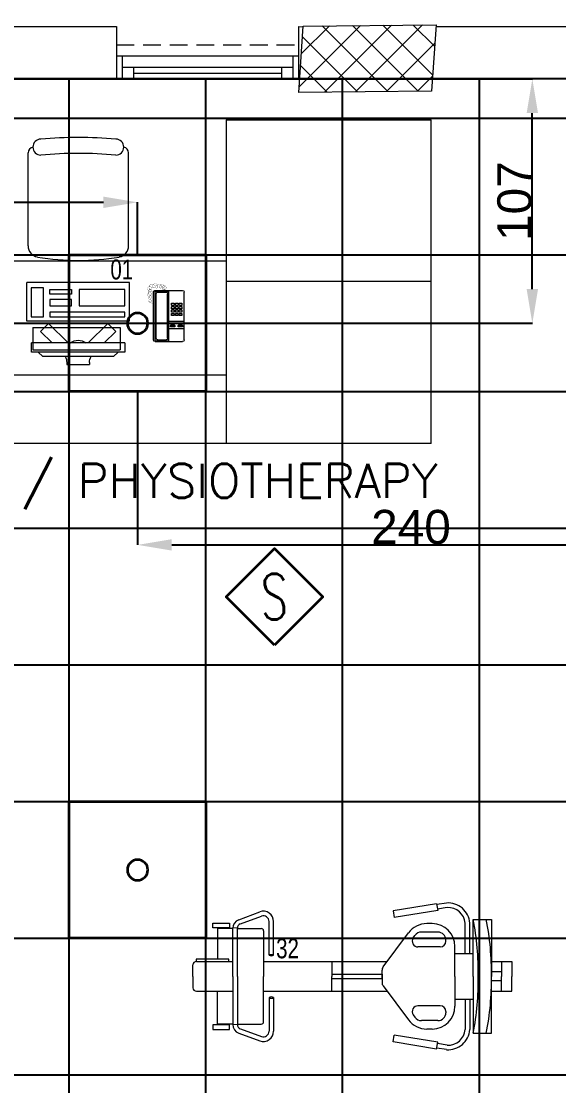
# Model space of a CAD drawing. Header units: inches. Extents: x -12418 to 57169, y -29325 to 19878.
# Drawn here: x 39990 to 42348, y 4153 to 8826 of the extents above; entities that cross this region are included whole.
import ezdxf
from ezdxf.enums import TextEntityAlignment as Align

# ---------------------------------------------------------------- set-up
doc = ezdxf.new("R2010")
doc.units = ezdxf.units.IN
doc.header["$LTSCALE"] = 25
doc.header["$MEASUREMENT"] = 0
doc.header["$PDMODE"] = 3
doc.linetypes.add('00-Ground Floor$0$HIDDEN2', pattern=[0.1875, 0.125, -0.0625])
doc.layers.get('0').update_dxf_attribs({"color": 8})
doc.layers.get('Defpoints').update_dxf_attribs({"color": 8})
for name, color, linetype, lineweight in [('00-Ground Floor$0$72_EGR_BASE_TEXT', 252, 'Continuous', 5), ('00-Ground Floor$0$72_EGR_EQP_TAG', 142, 'Continuous', 5), ('00-Ground Floor$0$Aluminum', 251, 'Continuous', 5), ('00-Ground Floor$0$C-HYDR-CTCH', 251, 'Continuous', 5), ('00-Ground Floor$0$Hatch', 254, 'Continuous', 5), ('00-Ground Floor$0$LOADING', 253, 'Continuous', 5), ('00-Ground Floor$0$Proj', 251, 'Continuous', 5), ('00-Ground Floor$0$Walls', 251, 'Continuous', 5), ('E-DIM', 6, 'Continuous', 18), ('E-LITE-CIRC-NUMB', 6, 'Continuous', 25), ('E-LITE-CLNG', 150, 'Continuous', 35), ('E-LITE-CTRL', 6, 'Continuous', 25), ('F-ALRM-CLNG @ 100', 33, 'Continuous', 35)]:
    doc.layers.add(name, color=color, linetype=linetype, lineweight=lineweight)
doc.layers.add('00-Ground Floor$0$False Ceiling', color=251, linetype='Continuous')
doc.styles.add('00-Ground Floor$0$SIMPLEX', font='SIMPLEX.shx', dxfattribs={"height": 150})
doc.styles.add('00-Ground Floor$0$X3G_ENTITY_257CFD', font='swisscl.ttf', dxfattribs={"height": 200})
doc.styles.add('DC_Simplex', font='SIMPLEX.shx', dxfattribs={"width": 0.7})
doc.styles.get("Standard").update_dxf_attribs({"font": 'arial.ttf'})
doc.dimstyles.get("Standard").update_dxf_attribs({"dimtxt": 150, "dimasz": 150, "dimexe": 0.18, "dimexo": 0.0625, "dimgap": 1, "dimtad": 1, "dimdec": 0, "dimlfac": 0.1, "dimzin": 0, "dimdsep": 46, "dimtxsty": 'Standard', "dimcen": 0.09, "dimclrd": 256, "dimclrt": 7, "dimadec": 0, "dimazin": 0, "dimtfac": 1, "dimtdec": 0, "dimtofl": 0, "dimtmove": 0, "dimatfit": 3, "dimfxl": 1, "dimtolj": 1, "dimtzin": 0, "dimarcsym": 0})

# ---------------------------------------------------------------- blocks, each defined once
blk = doc.blocks.new('00-Ground Floor$0$exercicebike')
at = {"linetype": 'Continuous', "lineweight": 5}
for p, q in [((-13.7, 1399.9), (51.3, 1399.9)), ((-13.7, 1309.2), (-13.7, 1399.9)), ((116.3, 1399.9), (51.3, 1399.9)), ((116.3, 1309.2), (116.3, 1399.9)), ((-198.7, 1229.9), (-198.7, 1309.9)), ((-198.7, 1309.9), (51.3, 1309.9)), ((-13.7, 1354.9), (51.3, 1354.9)), ((31, 1354.9), (31, 1309.9)), ((116.3, 1354.9), (51.3, 1354.9)), ((301.3, 1309.9), (51.3, 1309.9)), ((71.7, 1354.9), (71.7, 1309.9)), ((301.3, 1229.9), (301.3, 1309.9)), ((51.3, 1229.9), (-198.7, 1229.9)), ((-48.7, 1149.9), (-48.7, 1229.9)), ((51.3, 1229.9), (301.3, 1229.9)), ((151.3, 1149.9), (151.3, 1229.9)), ((-48.7, 1214.9), (-182.3, 1214.9)), ((-48.7, 1194.9), (-181.6, 1194.9)), ((151.3, 1214.9), (285, 1214.9)), ((151.3, 1194.9), (284.3, 1194.9)), ((-48.7, 1149.9), (-80, 1149.9)), ((51.3, 1149.9), (-48.7, 1149.9)), ((51.3, 1149.9), (151.3, 1149.9)), ((151.3, 1149.9), (182.6, 1149.9)), ((-270.5, 1113), (-263.4, 1070.3)), ((-250.6, 1115.3), (-243.7, 1073.6)), ((-143.1, 1075), (-143.1, 1003.3)), ((-103, 1110), (-108.1, 1110)), ((-78, 1085), (-78, 987.7)), ((180.7, 1085), (180.7, 987.7)), ((205.7, 1110), (210.8, 1110)), ((245.8, 1075), (245.8, 1003.3)), ((353.3, 1115.3), (346.3, 1073.6)), ((373.2, 1113), (366.1, 1070.3)), ((-267.7, 1069.6), (-238.1, 1074.5)), ((-267.7, 1069.6), (-236.1, 878.7)), ((-238.1, 1074.5), (-206.5, 883.6)), ((-180, 1049.9), (-180, 1026.2)), ((282.6, 1049.9), (282.6, 1026.2)), ((340.8, 1074.5), (309.2, 883.6)), ((370.4, 1069.6), (338.8, 878.7)), ((370.4, 1069.6), (340.8, 1074.5)), ((9.1, 834.9), (-139.8, 946)), ((-117.2, 967.1), (-127.9, 974.4)), ((93.6, 834.9), (242.5, 946)), ((219.8, 967.1), (230.5, 974.4)), ((-236.1, 878.7), (-206.5, 883.6)), ((-13.7, 309.9), (-13.7, 851.9)), ((116.3, 309.9), (116.3, 851.9)), ((338.8, 878.7), (309.2, 883.6)), ((51.3, 829.9), (24.1, 829.9)), ((41.6, 829.9), (51.3, 829.9)), ((41.6, 609.9), (41.6, 829.9)), ((51.3, 829.9), (78.6, 829.9)), ((61, 829.9), (51.3, 829.9)), ((61, 609.9), (61, 829.9)), ((-13.7, 609.9), (51.3, 609.9)), ((116.3, 609.9), (51.3, 609.9)), ((-42.1, 354), (-189.6, 354)), ((-42.1, 334), (-189.6, 334)), ((-45.1, 334), (-45.1, 354)), ((144.8, 354), (292.2, 354)), ((144.8, 334), (292.2, 334)), ((147.8, 334), (147.8, 354)), ((-197.5, 201), (-231.8, 293.4)), ((-178.7, 208), (-213, 300.3)), ((-158.7, 194.9), (-158.7, 299.9)), ((-148.7, 309.9), (51.3, 309.9)), ((251.3, 309.9), (51.3, 309.9)), ((261.3, 194.9), (261.3, 299.9)), ((281.4, 208), (315.7, 300.3)), ((300.2, 201), (334.4, 293.4)), ((-159.6, 194.9), (-162.3, 175)), ((51.3, 194.9), (-160, 194.9)), ((51.3, 194.9), (262.7, 194.9)), ((262.3, 194.9), (264.9, 175)), ((-182, 86.8), (-182, 160.9)), ((-182, 160.9), (-161.7, 160.9)), ((-161.7, 160.9), (-161.7, 86.8)), ((51.3, 174.9), (-160, 174.9)), ((-158.1, 174.9), (-158.1, 108.3)), ((-13.7, 157.1), (-23.4, 157.1)), ((-23.4, 157.1), (-23.4, 13.5)), ((-13.7, 14.9), (-13.7, 174.9)), ((51.3, 174.9), (262.7, 174.9)), ((116.3, 14.9), (116.3, 174.9)), ((260.8, 174.9), (260.8, 108.3)), ((264.3, 160.9), (264.3, 86.8)), ((284.7, 160.9), (264.3, 160.9)), ((284.7, 86.8), (284.7, 160.9)), ((-158.1, 108.3), (-23, 108.3)), ((260.8, 108.3), (116.3, 108.3)), ((-161.7, 86.8), (-182, 86.8)), ((264.3, 86.8), (284.7, 86.8)), ((-23.4, 13.5), (-13.6, 13.5)), ((51.3, -0.1), (1.3, -0.1)), ((51.3, -0.1), (101.3, -0.1))]:
    blk.add_line(p, q, dxfattribs=at)
for centre, radius, start, end in [((31.9, 120), 1190.1, 89.0629, 101.1691), ((70.8, 120), 1190.1, 78.8309, 90.9371), ((31.9, 62.3), 1190.1, 89.0629, 101.1691), ((70.8, 62.3), 1190.1, 78.8309, 90.9371), ((-175.8, 1120.2), 95, 93.959, 184.3363), ((-175.8, 1120.2), 75, 94.456, 183.6917), ((278.5, 1120.2), 75, 356.3083, 85.544), ((278.5, 1120.2), 95, 355.6637, 86.041), ((-80, 1049.9), 100, 90, 180), ((182.6, 1049.9), 100, 0, 90), ((-108.1, 1075), 35, 90, 180), ((-103, 1085), 25, 0, 90), ((205.7, 1085), 25, 90, 180), ((210.8, 1075), 35, 0, 90), ((-80, 1026.2), 100, 180, 233.2655), ((-108.1, 1003.3), 35, 180, 235.6012), ((-103, 987.7), 25, 235.6005, 0), ((205.7, 987.7), 25, 180, 304.3995), ((210.8, 1003.3), 35, 304.4002, 0), ((182.6, 1026.2), 100, 306.7345, 0), ((24.1, 854.9), 25, 233.2644, 270), ((78.6, 854.9), 25, 270, 306.7356), ((-189.6, 309), 45, 90, 200.3571), ((-189.6, 309), 25, 90, 200.3581), ((-56.2, 344), 17.3, 324.6031, 35.3969), ((158.9, 344), 17.3, 144.6031, 215.3969), ((292.2, 309), 45, 339.6417, 90), ((292.2, 309), 25, 339.6419, 90), ((-148.7, 299.9), 10, 90, 180), ((251.3, 299.9), 10, 0, 90), ((-160, 214.9), 40, 200.3572, 270), ((-160, 214.9), 20, 200.3559, 270), ((262.7, 214.9), 20, 270, 339.6441), ((262.7, 214.9), 40, 270, 339.6428), ((1.3, 14.9), 15, 180, 270), ((101.3, 14.9), 15, 270, 0)]:
    blk.add_arc(centre, radius, start, end, dxfattribs=at)
blk = doc.blocks.new('00-Ground Floor$0$DM20079-P')
at = {"color": 0}
for p, q in [((-0.0686, 0.217), (-0.0686, 0.008)), ((-0.0616, 0.225), (0.0594, 0.225)), ((-0.0616, 0.225), (-0.0616, 0)), ((-0.0616, 0.222), (-0.0016, 0.222)), ((-0.0616, 0.212), (-0.0565, 0.212)), ((-0.0566, 0.2105), (-0.0566, 0.0145)), ((-0.0496, 0.2175), (-0.0136, 0.2175)), ((-0.0068, 0.212), (-0.0016, 0.212)), ((-0.0066, 0.2105), (-0.0066, 0.0145)), ((-0.0016, 0.225), (-0.0016, 0)), ((0.0664, 0.217), (0.0664, 0.008)), ((-0.0016, 0.1675), (0.0664, 0.1675)), ((-0.0016, 0.135), (0.0664, 0.135)), ((-0.0616, 0.013), (-0.0565, 0.013)), ((-0.0616, 0.003), (-0.0016, 0.003)), ((-0.0594, 0), (0.0594, 0)), ((-0.0496, 0.0075), (-0.0136, 0.0075)), ((-0.0068, 0.013), (-0.0016, 0.013))]:
    blk.add_line(p, q, dxfattribs=at)
for points in [[(0.0074, 0.1605, 0.414214), (0.0054, 0.1585), (0.0054, 0.1555, 0.414214), (0.0074, 0.1535), (0.0234, 0.1535, 0.414214), (0.0254, 0.1555), (0.0254, 0.1585, 0.414214), (0.0234, 0.1605)], [(0.0234, 0.142, 0.414214), (0.0254, 0.144), (0.0254, 0.147, 0.414214), (0.0234, 0.149), (0.0074, 0.149, 0.414214), (0.0054, 0.147), (0.0054, 0.144, 0.414214), (0.0074, 0.142)], [(0.0574, 0.1535, 0.414214), (0.0594, 0.1555), (0.0594, 0.1585, 0.414214), (0.0574, 0.1605), (0.0414, 0.1605, 0.414214), (0.0394, 0.1585), (0.0394, 0.1555, 0.414214), (0.0414, 0.1535)], [(0.0574, 0.142, 0.414214), (0.0594, 0.144), (0.0594, 0.147, 0.414214), (0.0574, 0.149), (0.0414, 0.149, 0.414214), (0.0394, 0.147), (0.0394, 0.144, 0.414214), (0.0414, 0.142)], [(0.0104, 0.103, 0.414214), (0.0124, 0.101), (0.0204, 0.101, 0.414214), (0.0224, 0.103), (0.0224, 0.109, 0.414214), (0.0204, 0.111), (0.0124, 0.111, 0.414214), (0.0104, 0.109)], [(0.0104, 0.088, 0.414214), (0.0124, 0.086), (0.0204, 0.086, 0.414214), (0.0224, 0.088), (0.0224, 0.094, 0.414214), (0.0204, 0.096), (0.0124, 0.096, 0.414214), (0.0104, 0.094)], [(0.0274, 0.103, 0.414214), (0.0294, 0.101), (0.0374, 0.101, 0.414214), (0.0394, 0.103), (0.0394, 0.109, 0.414214), (0.0374, 0.111), (0.0294, 0.111, 0.414214), (0.0274, 0.109)], [(0.0274, 0.088, 0.414214), (0.0294, 0.086), (0.0374, 0.086, 0.414214), (0.0394, 0.088), (0.0394, 0.094, 0.414214), (0.0374, 0.096), (0.0294, 0.096, 0.414214), (0.0274, 0.094)], [(0.0444, 0.103, 0.414214), (0.0464, 0.101), (0.0544, 0.101, 0.414214), (0.0564, 0.103), (0.0564, 0.109, 0.414214), (0.0544, 0.111), (0.0464, 0.111, 0.414214), (0.0444, 0.109)], [(0.0444, 0.088, 0.414214), (0.0464, 0.086), (0.0544, 0.086, 0.414214), (0.0564, 0.088), (0.0564, 0.094, 0.414214), (0.0544, 0.096), (0.0464, 0.096, 0.414214), (0.0444, 0.094)], [(0.0104, 0.073, 0.414214), (0.0124, 0.071), (0.0204, 0.071, 0.414214), (0.0224, 0.073), (0.0224, 0.079, 0.414214), (0.0204, 0.081), (0.0124, 0.081, 0.414214), (0.0104, 0.079)], [(0.0104, 0.058, 0.414214), (0.0124, 0.056), (0.0204, 0.056, 0.414214), (0.0224, 0.058), (0.0224, 0.064, 0.414214), (0.0204, 0.066), (0.0124, 0.066, 0.414214), (0.0104, 0.064)], [(0.0274, 0.073, 0.414214), (0.0294, 0.071), (0.0374, 0.071, 0.414214), (0.0394, 0.073), (0.0394, 0.079, 0.414214), (0.0374, 0.081), (0.0294, 0.081, 0.414214), (0.0274, 0.079)], [(0.0274, 0.058, 0.414214), (0.0294, 0.056), (0.0374, 0.056, 0.414214), (0.0394, 0.058), (0.0394, 0.064, 0.414214), (0.0374, 0.066), (0.0294, 0.066, 0.414214), (0.0274, 0.064)], [(0.0444, 0.073, 0.414214), (0.0464, 0.071), (0.0544, 0.071, 0.414214), (0.0564, 0.073), (0.0564, 0.079, 0.414214), (0.0544, 0.081), (0.0464, 0.081, 0.414214), (0.0444, 0.079)], [(0.0444, 0.058, 0.414214), (0.0464, 0.056), (0.0544, 0.056, 0.414214), (0.0564, 0.058), (0.0564, 0.064, 0.414214), (0.0544, 0.066), (0.0464, 0.066, 0.414214), (0.0444, 0.064)]]:
    blk.add_lwpolyline(points, format="xyb", close=True, dxfattribs=at)
at = {"color": 0, "const_width": 0.001}
blk.add_lwpolyline([(-0.0686, 0.059, 0.184574), (-0.0861, 0.0478, 1.44364), (-0.0769, 0.0452, 0.837915), (-0.0907, 0.0465, 0.30536), (-0.0835, 0.0248, 1.584726), (-0.0815, 0.034, 0.253153), (-0.094, 0.0228, 0.874198), (-0.0776, 0.0142, 0.915253), (-0.0897, 0.0168, 0.223821), (-0.0874, -0.0011, 1.703343), (-0.0796, 0.005, 0.588962), (-0.0934, -0.0114, 0.717795), (-0.0769, -0.0108, 0.983104), (-0.0875, -0.0075, 0.326362), (-0.0815, -0.0259, 0.758716), (-0.0657, -0.0134, 0.906186), (-0.0743, -0.016, 0.189488), (-0.067, -0.0272, 0.7948), (-0.0506, -0.0127, 1.223996), (-0.0585, -0.0193, 0.072149), (-0.0473, -0.0259, 0.645886), (-0.0341, -0.0134, 1.366917), (-0.042, -0.0193, 0.078415), (-0.0315, -0.0246, 0.723006), (-0.0229, -0.0127, 1.105484), (-0.0289, -0.018, 0.327892), (-0.017, -0.0193, 0.446638), (-0.0144, -0.0068, 0.327263), (-0.0269, -0.0029, 1.240441), (-0.0229, -0.0094, 0.611307), (-0.0278, 0.0075)], format="xyb", dxfattribs=at)
at = {"color": 0}
for centre, radius, start, end in [((-0.0605, 0.217), 0.00813, 97.9633, 179.6649), ((-0.0496, 0.2105), 0.007, 90, 180), ((-0.0136, 0.2105), 0.007, 0, 90), ((0.0582, 0.217), 0.00813, 0.3351, 82.0367), ((-0.0605, 0.008), 0.00813, 180.3351, 277.9633), ((-0.0496, 0.0145), 0.007, 180, 270), ((-0.0136, 0.0145), 0.007, 270, 0), ((0.0582, 0.008), 0.00813, 277.9633, 359.6649)]:
    blk.add_arc(centre, radius, start, end, dxfattribs=at)
blk = doc.blocks.new('00-Ground Floor$0$GF21021-P')
for p, q in [((-0.2207, 0.4756), (-0.2207, 0.0675)), ((0.2205, 0.4756), (0.2205, 0.0675))]:
    blk.add_line(p, q)
for centre, radius, start, end in [((-0.1707, 0.4756), 0.05, 99.6329, 180), ((-0.0001, -0.5295), 1.0695, 80.3671, 99.6329), ((0.1705, 0.4756), 0.05, 0, 80.3671), ((-0.1957, 0.0675), 0.025, 180, 261.4721), ((-0.1643, 0.0425), 0.0351, 90, 270), ((0, 1.8467), 1.7767, 264.6946, 275.3053), ((0.1641, 0.0425), 0.0351, 270, 90), ((0.1955, 0.0675), 0.025, 278.5279, 0), ((0, 1.8314), 1.8314, 264.8532, 275.147)]:
    blk.add_arc(centre, radius, start, end)
blk = doc.blocks.new('00-Ground Floor$0$ITCWLS1-P')
at = {"layer": '00-Ground Floor$0$LOADING'}
for p, q in [((-0.2651, 0.43, 0), (-0.3051, 0.43, 0)), ((-0.3051, 0.43, 0), (-0.3051, 0.02, 0)), ((-0.2651, 0.43, 0), (-0.2651, 0.02, 0)), ((-0.17, 0.45), (-0.17, 0)), ((-0.17, 0.45), (0, 0.45)), ((-0.1496, 0.4305), (-0.1291, 0.4305)), ((-0.1291, 0.4305), (-0.1291, 0.4089)), ((0, 0.45), (0, 0)), ((-0.3251, 0.38, 0), (-0.3051, 0.4, 0)), ((-0.3251, 0.38, 0), (-0.3251, 0.07, 0)), ((-0.197, 0.4094), (-0.295, 0.4094)), ((-0.295, 0.0264), (-0.295, 0.4094)), ((-0.197, 0.0264), (-0.197, 0.4094)), ((-0.3503, 0.275), (-0.3596, 0.275)), ((-0.3596, 0.175), (-0.3596, 0.275)), ((-0.3503, 0.175), (-0.3596, 0.175)), ((-0.3251, 0.07, 0), (-0.3051, 0.05, 0)), ((-0.3051, 0.02, 0), (-0.2651, 0.02, 0)), ((-0.197, 0.0264), (-0.295, 0.0264)), ((-0.17, 0), (0, 0))]:
    blk.add_line(p, q, dxfattribs=at)
at = {"layer": '00-Ground Floor$0$LOADING', "extrusion": (2.48281e-10, 3.18408e-10, -1)}
for p, q in [((-0.2651, 0.3395), (-0.2144, 0.3902)), ((-0.1791, 0.3548), (-0.2144, 0.3902)), ((-0.2651, 0.2688), (-0.1791, 0.3548))]:
    blk.add_line(p, q, dxfattribs=at)
at = {"layer": '00-Ground Floor$0$LOADING', "extrusion": (2.48281e-10, -3.18408e-10, -1)}
for p, q in [((-0.2651, 0.1812), (-0.1791, 0.0952)), ((-0.2651, 0.1105), (-0.2144, 0.0598)), ((-0.1791, 0.0952), (-0.2144, 0.0598))]:
    blk.add_line(p, q, dxfattribs=at)
at = {"layer": '00-Ground Floor$0$LOADING'}
for points in [[(-0.1291, 0.4089), (-0.1291, 0.1), (-0.1496, 0.1), (-0.1496, 0.4305)], [(-0.1496, 0.1), (-0.1496, 0.1), (-0.1496, 0.1), (-0.1496, 0.1), (-0.1496, 0.1), (-0.1496, 0.1), (-0.1496, 0.1), (-0.1496, 0.1), (-0.1496, 0.1)], [(-0.1496, 0.1), (-0.1496, 0.1), (-0.1496, 0.1), (-0.1496, 0.1), (-0.1496, 0.1), (-0.1496, 0.1), (-0.1496, 0.1), (-0.1496, 0.1), (-0.1496, 0.1), (-0.1496, 0.1), (-0.1496, 0.1), (-0.1496, 0.1), (-0.1496, 0.1), (-0.1496, 0.1), (-0.1496, 0.1), (-0.1496, 0.1), (-0.1496, 0.1), (-0.1496, 0.1)], [(-0.1496, 0.1), (-0.1496, 0.1), (-0.1496, 0.1), (-0.1496, 0.1), (-0.1496, 0.1), (-0.1496, 0.1), (-0.1496, 0.1), (-0.1496, 0.1), (-0.1496, 0.1), (-0.1496, 0.1)], [(-0.1496, 0.1), (-0.1496, 0.1), (-0.1496, 0.1), (-0.1496, 0.1), (-0.1496, 0.1), (-0.1496, 0.1), (-0.1496, 0.1)], [(-0.1496, 0.1), (-0.1496, 0.1), (-0.1496, 0.1), (-0.1496, 0.1), (-0.1496, 0.1), (-0.1496, 0.1), (-0.1496, 0.1), (-0.1496, 0.1), (-0.1496, 0.1), (-0.1496, 0.1)], [(-0.1496, 0.1), (-0.1496, 0.1), (-0.1496, 0.1), (-0.1496, 0.1), (-0.1496, 0.1), (-0.1496, 0.1), (-0.1496, 0.1), (-0.1496, 0.1), (-0.1496, 0.1), (-0.1496, 0.1), (-0.1496, 0.1), (-0.1496, 0.1), (-0.1496, 0.1), (-0.1496, 0.1), (-0.1496, 0.1)], [(-0.1496, 0.1), (-0.1496, 0.1), (-0.1496, 0.1), (-0.1496, 0.1), (-0.1496, 0.1), (-0.1496, 0.1), (-0.1496, 0.1), (-0.1496, 0.1), (-0.1496, 0.1), (-0.1496, 0.1)], [(-0.1496, 0.1), (-0.1496, 0.1), (-0.1496, 0.1), (-0.1496, 0.1), (-0.1496, 0.1), (-0.1496, 0.1), (-0.1496, 0.1), (-0.1496, 0.1), (-0.1496, 0.1), (-0.1496, 0.1)], [(-0.1496, 0.1), (-0.1496, 0.1), (-0.1496, 0.1), (-0.1496, 0.1), (-0.1496, 0.1), (-0.1496, 0.1), (-0.1496, 0.1), (-0.1496, 0.1), (-0.1496, 0.1), (-0.1496, 0.1), (-0.1496, 0.1), (-0.1496, 0.1), (-0.1496, 0.1), (-0.1496, 0.1), (-0.1496, 0.1), (-0.1496, 0.1), (-0.1496, 0.1), (-0.1496, 0.1), (-0.1496, 0.1), (-0.1496, 0.1), (-0.1496, 0.1), (-0.1496, 0.1), (-0.1496, 0.1), (-0.1496, 0.1), (-0.1496, 0.1), (-0.1496, 0.1), (-0.1496, 0.1), (-0.1496, 0.1), (-0.1496, 0.1), (-0.1496, 0.1), (-0.1496, 0.1), (-0.1496, 0.1), (-0.1496, 0.1), (-0.1496, 0.1), (-0.1496, 0.1), (-0.1496, 0.1), (-0.1496, 0.1), (-0.1496, 0.1), (-0.1496, 0.1), (-0.1496, 0.1), (-0.1496, 0.1), (-0.1496, 0.1), (-0.1496, 0.1), (-0.1496, 0.1), (-0.1496, 0.1), (-0.1496, 0.1), (-0.1496, 0.1), (-0.1496, 0.1), (-0.1496, 0.1), (-0.1496, 0.1), (-0.1496, 0.1), (-0.1496, 0.1), (-0.1496, 0.1), (-0.1496, 0.1)], [(-0.1496, 0.1), (-0.1496, 0.1), (-0.1496, 0.1), (-0.1496, 0.1), (-0.1496, 0.1), (-0.1496, 0.1), (-0.1496, 0.1), (-0.1496, 0.1), (-0.1496, 0.1), (-0.1496, 0.1), (-0.1496, 0.1), (-0.1496, 0.1), (-0.1496, 0.1), (-0.1496, 0.1), (-0.1496, 0.1), (-0.1496, 0.1), (-0.1496, 0.1), (-0.1496, 0.1), (-0.1496, 0.1), (-0.1496, 0.1), (-0.1496, 0.1), (-0.1496, 0.1), (-0.1496, 0.1), (-0.1496, 0.1), (-0.1496, 0.1), (-0.1496, 0.1), (-0.1496, 0.1), (-0.1496, 0.1), (-0.1496, 0.1), (-0.1496, 0.1), (-0.1496, 0.1), (-0.1496, 0.1), (-0.1496, 0.1), (-0.1496, 0.1), (-0.1496, 0.1), (-0.1496, 0.1), (-0.1496, 0.1), (-0.1496, 0.1), (-0.1496, 0.1), (-0.1496, 0.1), (-0.1496, 0.1), (-0.1496, 0.1), (-0.1496, 0.1), (-0.1496, 0.1), (-0.1496, 0.1), (-0.1496, 0.1), (-0.1496, 0.1), (-0.1496, 0.1), (-0.1496, 0.1), (-0.1496, 0.1), (-0.1496, 0.1), (-0.1496, 0.1), (-0.1496, 0.1), (-0.1496, 0.1), (-0.1496, 0.1), (-0.1496, 0.1), (-0.1496, 0.1), (-0.1496, 0.1), (-0.1496, 0.1), (-0.1496, 0.1), (-0.1496, 0.1), (-0.1496, 0.1), (-0.1496, 0.1), (-0.1496, 0.1), (-0.1496, 0.1), (-0.1496, 0.1), (-0.1496, 0.1), (-0.1496, 0.1), (-0.1496, 0.1), (-0.1496, 0.1), (-0.1496, 0.1), (-0.1496, 0.1), (-0.1496, 0.1), (-0.1496, 0.1), (-0.1496, 0.1), (-0.1496, 0.1), (-0.1496, 0.1), (-0.1496, 0.1), (-0.1496, 0.1), (-0.1496, 0.1), (-0.1496, 0.1), (-0.1496, 0.1), (-0.1496, 0.1), (-0.1496, 0.1), (-0.1496, 0.1), (-0.1496, 0.1), (-0.1496, 0.1), (-0.1496, 0.1), (-0.1496, 0.1)], [(-0.1496, 0.1), (-0.1496, 0.1), (-0.1496, 0.1), (-0.1496, 0.1), (-0.1496, 0.1), (-0.1496, 0.1), (-0.1496, 0.1), (-0.1496, 0.1), (-0.1496, 0.1), (-0.1496, 0.1), (-0.1496, 0.1), (-0.1496, 0.1)], [(-0.1496, 0.1), (-0.1496, 0.1), (-0.1496, 0.1), (-0.1496, 0.1), (-0.1496, 0.1), (-0.1496, 0.1), (-0.1496, 0.1)], [(-0.1496, 0.1), (-0.1496, 0.1), (-0.1496, 0.1), (-0.1496, 0.1), (-0.1496, 0.1), (-0.1496, 0.1), (-0.1496, 0.1), (-0.1496, 0.1), (-0.1496, 0.1), (-0.1496, 0.1), (-0.1496, 0.1), (-0.1496, 0.1), (-0.1496, 0.1), (-0.1496, 0.1), (-0.1496, 0.1), (-0.1496, 0.1), (-0.1496, 0.1)], [(-0.1496, 0.1), (-0.1496, 0.1), (-0.1496, 0.1), (-0.1496, 0.1), (-0.1496, 0.1), (-0.1496, 0.1), (-0.1496, 0.1), (-0.1496, 0.1), (-0.1496, 0.1), (-0.1496, 0.1), (-0.1496, 0.1), (-0.1496, 0.1), (-0.1496, 0.1), (-0.1496, 0.1), (-0.1496, 0.1), (-0.1496, 0.1), (-0.1496, 0.1), (-0.1496, 0.1), (-0.1496, 0.1), (-0.1496, 0.1), (-0.1496, 0.1), (-0.1496, 0.1), (-0.1496, 0.1), (-0.1496, 0.1), (-0.1496, 0.1), (-0.1496, 0.1), (-0.1496, 0.1), (-0.1496, 0.1), (-0.1496, 0.1), (-0.1496, 0.1), (-0.1496, 0.1), (-0.1496, 0.1), (-0.1496, 0.1), (-0.1496, 0.1), (-0.1496, 0.1), (-0.1496, 0.1), (-0.1496, 0.1), (-0.1496, 0.1), (-0.1496, 0.1), (-0.1496, 0.1), (-0.1496, 0.1), (-0.1496, 0.1), (-0.1496, 0.1), (-0.1496, 0.1), (-0.1496, 0.1), (-0.1496, 0.1), (-0.1496, 0.1), (-0.1496, 0.1), (-0.1496, 0.1), (-0.1496, 0.1), (-0.1496, 0.1), (-0.1496, 0.1), (-0.1496, 0.1), (-0.1496, 0.1), (-0.1496, 0.1), (-0.1496, 0.1), (-0.1496, 0.1), (-0.1496, 0.1), (-0.1496, 0.1), (-0.1496, 0.1), (-0.1496, 0.1), (-0.1496, 0.1), (-0.1496, 0.1), (-0.1496, 0.1), (-0.1496, 0.1), (-0.1496, 0.1), (-0.1496, 0.1), (-0.1496, 0.1), (-0.1496, 0.1), (-0.1496, 0.1), (-0.1496, 0.1), (-0.1496, 0.1), (-0.1496, 0.1), (-0.1496, 0.1), (-0.1496, 0.1), (-0.1496, 0.1), (-0.1496, 0.1), (-0.1496, 0.1), (-0.1496, 0.1), (-0.1496, 0.1), (-0.1496, 0.1), (-0.1496, 0.1), (-0.1496, 0.1), (-0.1496, 0.1), (-0.1496, 0.1), (-0.1496, 0.1), (-0.1496, 0.1), (-0.1496, 0.1), (-0.1496, 0.1), (-0.1496, 0.1), (-0.1496, 0.1), (-0.1496, 0.1), (-0.1496, 0.1), (-0.1496, 0.1), (-0.1496, 0.1), (-0.1496, 0.1), (-0.1496, 0.1), (-0.1496, 0.1), (-0.1496, 0.1), (-0.1496, 0.1), (-0.1496, 0.1), (-0.1496, 0.1), (-0.1496, 0.1), (-0.1496, 0.1), (-0.1496, 0.1), (-0.1496, 0.1), (-0.1496, 0.1), (-0.1496, 0.1), (-0.1496, 0.1), (-0.1496, 0.1), (-0.1496, 0.1)], [(-0.1496, 0.1), (-0.1496, 0.1), (-0.1496, 0.1), (-0.1496, 0.1), (-0.1496, 0.1), (-0.1496, 0.1), (-0.1496, 0.1), (-0.1496, 0.1)]]:
    blk.add_lwpolyline(points, dxfattribs=at)
for points in [[(-0.1019, 0.4305), (-0.0304, 0.4305), (-0.0304, 0.2294), (-0.1019, 0.2294)], [(-0.1019, 0.1954), (-0.0747, 0.1954), (-0.0747, 0.1), (-0.1019, 0.1)], [(-0.0304, 0.1954), (-0.0508, 0.1954), (-0.0508, 0.1), (-0.0304, 0.1)], [(-0.1496, 0.1), (-0.1496, 0.1), (-0.1496, 0.1), (-0.1496, 0.1), (-0.1496, 0.1), (-0.1496, 0.1), (-0.1496, 0.1), (-0.1496, 0.1), (-0.1496, 0.1), (-0.1496, 0.1), (-0.1496, 0.1), (-0.1496, 0.1), (-0.1496, 0.1), (-0.1496, 0.1), (-0.1496, 0.1), (-0.1496, 0.1), (-0.1496, 0.1), (-0.1496, 0.1), (-0.1496, 0.1), (-0.1496, 0.1), (-0.1496, 0.1), (-0.1496, 0.1), (-0.1496, 0.1), (-0.1496, 0.1), (-0.1496, 0.1), (-0.1496, 0.1), (-0.1496, 0.1), (-0.1496, 0.1), (-0.1496, 0.1), (-0.1496, 0.1), (-0.1496, 0.1), (-0.1496, 0.1), (-0.1496, 0.1), (-0.1496, 0.1), (-0.1496, 0.1), (-0.1496, 0.1), (-0.1496, 0.1), (-0.1496, 0.1), (-0.1496, 0.1), (-0.1496, 0.1), (-0.1496, 0.1), (-0.1496, 0.1), (-0.1496, 0.1), (-0.1496, 0.1), (-0.1496, 0.1), (-0.1496, 0.1), (-0.1496, 0.1), (-0.1496, 0.1), (-0.1496, 0.1), (-0.1496, 0.1), (-0.1496, 0.1), (-0.1496, 0.1), (-0.1496, 0.1), (-0.1496, 0.1), (-0.1496, 0.1), (-0.1496, 0.1), (-0.1496, 0.1), (-0.1496, 0.1), (-0.1496, 0.1), (-0.1496, 0.1), (-0.1496, 0.1), (-0.1496, 0.1), (-0.1496, 0.1), (-0.1496, 0.1), (-0.1496, 0.1), (-0.1496, 0.1), (-0.1496, 0.1), (-0.1496, 0.1), (-0.1496, 0.1), (-0.1496, 0.1), (-0.1496, 0.1), (-0.1496, 0.1), (-0.1496, 0.1), (-0.1496, 0.1), (-0.1496, 0.1), (-0.1496, 0.1), (-0.1496, 0.1), (-0.1496, 0.1), (-0.1496, 0.1), (-0.1496, 0.1), (-0.1496, 0.1), (-0.1496, 0.1), (-0.1496, 0.1), (-0.1496, 0.1), (-0.1496, 0.1), (-0.1496, 0.1), (-0.1496, 0.1), (-0.1496, 0.1), (-0.1496, 0.1), (-0.1496, 0.1), (-0.1496, 0.1), (-0.1496, 0.1), (-0.1496, 0.1), (-0.1496, 0.1), (-0.1496, 0.1), (-0.1496, 0.1), (-0.1496, 0.1), (-0.1496, 0.1), (-0.1496, 0.1), (-0.1496, 0.1), (-0.1496, 0.1), (-0.1496, 0.1), (-0.1496, 0.1), (-0.1496, 0.1), (-0.1496, 0.1), (-0.1496, 0.1), (-0.1496, 0.1), (-0.1496, 0.1), (-0.1496, 0.1), (-0.1496, 0.1), (-0.1496, 0.1), (-0.1496, 0.1), (-0.1496, 0.1), (-0.1496, 0.1), (-0.1496, 0.1), (-0.1496, 0.1), (-0.1496, 0.1), (-0.1496, 0.1), (-0.1496, 0.1), (-0.1496, 0.1), (-0.1496, 0.1), (-0.1496, 0.1), (-0.1496, 0.1), (-0.1496, 0.1), (-0.1496, 0.1), (-0.1496, 0.1), (-0.1496, 0.1), (-0.1496, 0.1), (-0.1496, 0.1), (-0.1496, 0.1), (-0.1496, 0.1), (-0.1496, 0.1), (-0.1496, 0.1), (-0.1496, 0.1), (-0.1496, 0.1), (-0.1496, 0.1), (-0.1496, 0.1), (-0.1496, 0.1), (-0.1496, 0.1), (-0.1496, 0.1), (-0.1496, 0.1), (-0.1496, 0.1), (-0.1496, 0.1), (-0.1496, 0.1), (-0.1496, 0.1), (-0.1496, 0.1), (-0.1496, 0.1), (-0.1496, 0.1), (-0.1496, 0.1), (-0.1496, 0.1), (-0.1496, 0.1), (-0.1496, 0.1), (-0.1496, 0.1), (-0.1496, 0.1), (-0.1496, 0.1), (-0.1496, 0.1), (-0.1496, 0.1), (-0.1496, 0.1), (-0.1496, 0.1), (-0.1496, 0.1), (-0.1496, 0.1), (-0.1496, 0.1), (-0.1496, 0.1), (-0.1496, 0.1), (-0.1496, 0.1), (-0.1496, 0.1), (-0.1496, 0.1), (-0.1496, 0.1), (-0.1496, 0.1), (-0.1496, 0.1), (-0.1496, 0.1), (-0.1496, 0.1), (-0.1496, 0.1), (-0.1496, 0.1), (-0.1496, 0.1), (-0.1496, 0.1), (-0.1496, 0.1), (-0.1496, 0.1), (-0.1496, 0.1), (-0.1496, 0.1), (-0.1496, 0.1), (-0.1496, 0.1), (-0.1496, 0.1), (-0.1496, 0.1), (-0.1496, 0.1), (-0.1496, 0.1), (-0.1496, 0.1), (-0.1496, 0.1), (-0.1496, 0.1), (-0.1496, 0.1), (-0.1496, 0.1), (-0.1496, 0.1), (-0.1496, 0.1), (-0.1496, 0.1), (-0.1496, 0.1), (-0.1496, 0.1), (-0.1496, 0.1), (-0.1496, 0.1), (-0.1496, 0.1), (-0.1496, 0.1), (-0.1496, 0.1), (-0.1496, 0.1), (-0.1496, 0.1), (-0.1496, 0.1), (-0.1496, 0.1), (-0.1496, 0.1), (-0.1496, 0.1), (-0.1496, 0.1), (-0.1496, 0.1), (-0.1496, 0.1), (-0.1496, 0.1), (-0.1496, 0.1), (-0.1496, 0.1), (-0.1496, 0.1), (-0.1496, 0.1), (-0.1496, 0.1), (-0.1496, 0.1), (-0.1496, 0.1), (-0.1496, 0.1), (-0.1496, 0.1), (-0.1496, 0.1), (-0.1496, 0.1), (-0.1496, 0.1), (-0.1496, 0.1), (-0.1496, 0.1), (-0.1496, 0.1), (-0.1496, 0.1), (-0.1496, 0.1), (-0.1496, 0.1), (-0.1496, 0.1), (-0.1496, 0.1), (-0.1496, 0.1), (-0.1496, 0.1), (-0.1496, 0.1), (-0.1496, 0.1), (-0.1496, 0.1), (-0.1496, 0.1), (-0.1496, 0.1), (-0.1496, 0.1), (-0.1496, 0.1), (-0.1496, 0.1), (-0.1496, 0.1), (-0.1496, 0.1), (-0.1496, 0.1), (-0.1496, 0.1), (-0.1496, 0.1), (-0.1496, 0.1), (-0.1496, 0.1), (-0.1496, 0.1), (-0.1496, 0.1), (-0.1496, 0.1), (-0.1496, 0.1), (-0.1496, 0.1), (-0.1496, 0.1), (-0.1496, 0.1), (-0.1496, 0.1), (-0.1496, 0.1), (-0.1496, 0.1), (-0.1496, 0.1), (-0.1496, 0.1), (-0.1496, 0.1), (-0.1496, 0.1), (-0.1496, 0.1), (-0.1496, 0.1), (-0.1496, 0.1), (-0.1496, 0.1), (-0.1496, 0.1), (-0.1496, 0.1), (-0.1496, 0.1), (-0.1496, 0.1), (-0.1496, 0.1), (-0.1496, 0.1), (-0.1496, 0.1), (-0.1496, 0.1), (-0.1496, 0.1), (-0.1496, 0.1), (-0.1496, 0.1)], [(-0.1496, 0.1), (-0.1496, 0.1), (-0.1496, 0.1), (-0.1496, 0.1), (-0.1496, 0.1), (-0.1496, 0.1), (-0.1496, 0.1), (-0.1496, 0.1), (-0.1496, 0.1), (-0.1496, 0.1), (-0.1496, 0.1), (-0.1496, 0.1), (-0.1496, 0.1), (-0.1496, 0.1), (-0.1496, 0.1), (-0.1496, 0.1), (-0.1496, 0.1), (-0.1496, 0.1), (-0.1496, 0.1), (-0.1496, 0.1), (-0.1496, 0.1), (-0.1496, 0.1), (-0.1496, 0.1), (-0.1496, 0.1), (-0.1496, 0.1), (-0.1496, 0.1), (-0.1496, 0.1), (-0.1496, 0.1), (-0.1496, 0.1), (-0.1496, 0.1), (-0.1496, 0.1), (-0.1496, 0.1), (-0.1496, 0.1), (-0.1496, 0.1), (-0.1496, 0.1), (-0.1496, 0.1), (-0.1496, 0.1), (-0.1496, 0.1), (-0.1496, 0.1), (-0.1496, 0.1), (-0.1496, 0.1), (-0.1496, 0.1), (-0.1496, 0.1), (-0.1496, 0.1), (-0.1496, 0.1), (-0.1496, 0.1), (-0.1496, 0.1), (-0.1496, 0.1), (-0.1496, 0.1), (-0.1496, 0.1), (-0.1496, 0.1), (-0.1496, 0.1), (-0.1496, 0.1), (-0.1496, 0.1), (-0.1496, 0.1), (-0.1496, 0.1), (-0.1496, 0.1), (-0.1496, 0.1), (-0.1496, 0.1), (-0.1496, 0.1), (-0.1496, 0.1), (-0.1496, 0.1), (-0.1496, 0.1), (-0.1496, 0.1), (-0.1496, 0.1), (-0.1496, 0.1), (-0.1496, 0.1), (-0.1496, 0.1), (-0.1496, 0.1), (-0.1496, 0.1), (-0.1496, 0.1), (-0.1496, 0.1), (-0.1496, 0.1), (-0.1496, 0.1), (-0.1496, 0.1), (-0.1496, 0.1), (-0.1496, 0.1), (-0.1496, 0.1), (-0.1496, 0.1), (-0.1496, 0.1), (-0.1496, 0.1), (-0.1496, 0.1), (-0.1496, 0.1), (-0.1496, 0.1), (-0.1496, 0.1), (-0.1496, 0.1), (-0.1496, 0.1), (-0.1496, 0.1), (-0.1496, 0.1), (-0.1496, 0.1), (-0.1496, 0.1), (-0.1496, 0.1), (-0.1496, 0.1), (-0.1496, 0.1), (-0.1496, 0.1), (-0.1496, 0.1), (-0.1496, 0.1), (-0.1496, 0.1), (-0.1496, 0.1), (-0.1496, 0.1), (-0.1496, 0.1), (-0.1496, 0.1), (-0.1496, 0.1), (-0.1496, 0.1), (-0.1496, 0.1), (-0.1496, 0.1), (-0.1496, 0.1), (-0.1496, 0.1), (-0.1496, 0.1), (-0.1496, 0.1), (-0.1496, 0.1), (-0.1496, 0.1), (-0.1496, 0.1), (-0.1496, 0.1), (-0.1496, 0.1), (-0.1496, 0.1), (-0.1496, 0.1), (-0.1496, 0.1), (-0.1496, 0.1), (-0.1496, 0.1), (-0.1496, 0.1), (-0.1496, 0.1), (-0.1496, 0.1), (-0.1496, 0.1), (-0.1496, 0.1), (-0.1496, 0.1), (-0.1496, 0.1), (-0.1496, 0.1), (-0.1496, 0.1), (-0.1496, 0.1), (-0.1496, 0.1), (-0.1496, 0.1), (-0.1496, 0.1), (-0.1496, 0.1), (-0.1496, 0.1), (-0.1496, 0.1), (-0.1496, 0.1), (-0.1496, 0.1), (-0.1496, 0.1), (-0.1496, 0.1), (-0.1496, 0.1), (-0.1496, 0.1), (-0.1496, 0.1), (-0.1496, 0.1), (-0.1496, 0.1), (-0.1496, 0.1), (-0.1496, 0.1), (-0.1496, 0.1), (-0.1496, 0.1), (-0.1496, 0.1), (-0.1496, 0.1), (-0.1496, 0.1), (-0.1496, 0.1), (-0.1496, 0.1), (-0.1496, 0.1), (-0.1496, 0.1), (-0.1496, 0.1), (-0.1496, 0.1), (-0.1496, 0.1), (-0.1496, 0.1), (-0.1496, 0.1), (-0.1496, 0.1), (-0.1496, 0.1), (-0.1496, 0.1), (-0.1496, 0.1), (-0.1496, 0.1), (-0.1496, 0.1), (-0.1496, 0.1), (-0.1496, 0.1), (-0.1496, 0.1), (-0.1496, 0.1), (-0.1496, 0.1), (-0.1496, 0.1), (-0.1496, 0.1), (-0.1496, 0.1), (-0.1496, 0.1), (-0.1496, 0.1), (-0.1496, 0.1), (-0.1496, 0.1), (-0.1496, 0.1), (-0.1496, 0.1), (-0.1496, 0.1), (-0.1496, 0.1), (-0.1496, 0.1), (-0.1496, 0.1), (-0.1496, 0.1), (-0.1496, 0.1), (-0.1496, 0.1), (-0.1496, 0.1), (-0.1496, 0.1), (-0.1496, 0.1), (-0.1496, 0.1), (-0.1496, 0.1), (-0.1496, 0.1), (-0.1496, 0.1), (-0.1496, 0.1), (-0.1496, 0.1), (-0.1496, 0.1), (-0.1496, 0.1), (-0.1496, 0.1), (-0.1496, 0.1), (-0.1496, 0.1), (-0.1496, 0.1), (-0.1496, 0.1), (-0.1496, 0.1), (-0.1496, 0.1), (-0.1496, 0.1), (-0.1496, 0.1), (-0.1496, 0.1), (-0.1496, 0.1), (-0.1496, 0.1), (-0.1496, 0.1), (-0.1496, 0.1), (-0.1496, 0.1)], [(-0.1496, 0.1), (-0.1496, 0.1), (-0.1496, 0.1), (-0.1496, 0.1), (-0.1496, 0.1), (-0.1496, 0.1), (-0.1496, 0.1), (-0.1496, 0.1), (-0.1496, 0.1), (-0.1496, 0.1), (-0.1496, 0.1), (-0.1496, 0.1), (-0.1496, 0.1), (-0.1496, 0.1), (-0.1496, 0.1), (-0.1496, 0.1), (-0.1496, 0.1), (-0.1496, 0.1), (-0.1496, 0.1), (-0.1496, 0.1), (-0.1496, 0.1), (-0.1496, 0.1), (-0.1496, 0.1), (-0.1496, 0.1), (-0.1496, 0.1), (-0.1496, 0.1), (-0.1496, 0.1), (-0.1496, 0.1), (-0.1496, 0.1), (-0.1496, 0.1), (-0.1496, 0.1), (-0.1496, 0.1), (-0.1496, 0.1), (-0.1496, 0.1), (-0.1496, 0.1), (-0.1496, 0.1), (-0.1496, 0.1), (-0.1496, 0.1), (-0.1496, 0.1), (-0.1496, 0.1), (-0.1496, 0.1), (-0.1496, 0.1), (-0.1496, 0.1), (-0.1496, 0.1), (-0.1496, 0.1), (-0.1496, 0.1), (-0.1496, 0.1), (-0.1496, 0.1), (-0.1496, 0.1), (-0.1496, 0.1), (-0.1496, 0.1), (-0.1496, 0.1), (-0.1496, 0.1), (-0.1496, 0.1), (-0.1496, 0.1), (-0.1496, 0.1), (-0.1496, 0.1), (-0.1496, 0.1), (-0.1496, 0.1), (-0.1496, 0.1), (-0.1496, 0.1), (-0.1496, 0.1), (-0.1496, 0.1), (-0.1496, 0.1), (-0.1496, 0.1), (-0.1496, 0.1), (-0.1496, 0.1), (-0.1496, 0.1), (-0.1496, 0.1), (-0.1496, 0.1), (-0.1496, 0.1), (-0.1496, 0.1), (-0.1496, 0.1), (-0.1496, 0.1), (-0.1496, 0.1), (-0.1496, 0.1), (-0.1496, 0.1), (-0.1496, 0.1), (-0.1496, 0.1), (-0.1496, 0.1), (-0.1496, 0.1), (-0.1496, 0.1), (-0.1496, 0.1), (-0.1496, 0.1), (-0.1496, 0.1), (-0.1496, 0.1), (-0.1496, 0.1), (-0.1496, 0.1), (-0.1496, 0.1), (-0.1496, 0.1), (-0.1496, 0.1), (-0.1496, 0.1), (-0.1496, 0.1), (-0.1496, 0.1), (-0.1496, 0.1), (-0.1496, 0.1), (-0.1496, 0.1), (-0.1496, 0.1), (-0.1496, 0.1), (-0.1496, 0.1), (-0.1496, 0.1), (-0.1496, 0.1), (-0.1496, 0.1), (-0.1496, 0.1), (-0.1496, 0.1), (-0.1496, 0.1), (-0.1496, 0.1), (-0.1496, 0.1), (-0.1496, 0.1), (-0.1496, 0.1), (-0.1496, 0.1), (-0.1496, 0.1), (-0.1496, 0.1), (-0.1496, 0.1), (-0.1496, 0.1), (-0.1496, 0.1), (-0.1496, 0.1), (-0.1496, 0.1), (-0.1496, 0.1), (-0.1496, 0.1), (-0.1496, 0.1), (-0.1496, 0.1), (-0.1496, 0.1), (-0.1496, 0.1), (-0.1496, 0.1), (-0.1496, 0.1), (-0.1496, 0.1), (-0.1496, 0.1), (-0.1496, 0.1), (-0.1496, 0.1), (-0.1496, 0.1), (-0.1496, 0.1), (-0.1496, 0.1), (-0.1496, 0.1), (-0.1496, 0.1), (-0.1496, 0.1), (-0.1496, 0.1), (-0.1496, 0.1), (-0.1496, 0.1), (-0.1496, 0.1), (-0.1496, 0.1), (-0.1496, 0.1), (-0.1496, 0.1), (-0.1496, 0.1), (-0.1496, 0.1), (-0.1496, 0.1), (-0.1496, 0.1), (-0.1496, 0.1), (-0.1496, 0.1), (-0.1496, 0.1), (-0.1496, 0.1), (-0.1496, 0.1), (-0.1496, 0.1), (-0.1496, 0.1), (-0.1496, 0.1), (-0.1496, 0.1), (-0.1496, 0.1), (-0.1496, 0.1), (-0.1496, 0.1), (-0.1496, 0.1), (-0.1496, 0.1), (-0.1496, 0.1), (-0.1496, 0.1), (-0.1496, 0.1), (-0.1496, 0.1), (-0.1496, 0.1), (-0.1496, 0.1), (-0.1496, 0.1), (-0.1496, 0.1), (-0.1496, 0.1), (-0.1496, 0.1), (-0.1496, 0.1), (-0.1496, 0.1), (-0.1496, 0.1), (-0.1496, 0.1), (-0.1496, 0.1), (-0.1496, 0.1), (-0.1496, 0.1), (-0.1496, 0.1), (-0.1496, 0.1), (-0.1496, 0.1), (-0.1496, 0.1), (-0.1496, 0.1), (-0.1496, 0.1), (-0.1496, 0.1), (-0.1496, 0.1), (-0.1496, 0.1), (-0.1496, 0.1), (-0.1496, 0.1), (-0.1496, 0.1), (-0.1496, 0.1), (-0.1496, 0.1), (-0.1496, 0.1), (-0.1496, 0.1), (-0.1496, 0.1), (-0.1496, 0.1), (-0.1496, 0.1), (-0.1496, 0.1), (-0.1496, 0.1), (-0.1496, 0.1), (-0.1496, 0.1), (-0.1496, 0.1), (-0.1496, 0.1), (-0.1496, 0.1), (-0.1496, 0.1), (-0.1496, 0.1), (-0.1496, 0.1), (-0.1496, 0.1), (-0.1496, 0.1), (-0.1496, 0.1), (-0.1496, 0.1), (-0.1496, 0.1), (-0.1496, 0.1), (-0.1496, 0.1), (-0.1496, 0.1), (-0.1496, 0.1), (-0.1496, 0.1), (-0.1496, 0.1), (-0.1496, 0.1)], [(-0.1496, 0.0727), (-0.0236, 0.0727), (-0.0236, 0.0182), (-0.1496, 0.0182)]]:
    blk.add_lwpolyline(points, close=True, dxfattribs=at)
for centre, radius, start, end in [((-0.3503, 0.325), 0.05, 270, 300.3093), ((-0.3089, 0.225), 0.0556, 321.9431, 38.0569), ((-0.3503, 0.125), 0.05, 59.6907, 90)]:
    blk.add_arc(centre, radius, start, end, dxfattribs=at)
blk = doc.blocks.new('00-Ground Floor$0$A$Ce9e1c4c3')
at = {"layer": '00-Ground Floor$0$False Ceiling', "color": 254}
blk.add_line((-53802.1, 8572.6, 0), (-62822.1, 8572.6, 0), dxfattribs=at)
at = {"layer": '00-Ground Floor$0$False Ceiling', "color": 254, "linetype": 'Continuous'}
for p, q in [((-59800, -847.4), (-59800, 8572.6)), ((-59200, -847.4), (-59200, 8572.6)), ((-58600, -847.4), (-58600, 8572.6)), ((-58000, -847.4), (-58000, 8572.6)), ((-62822.1, 8400), (-53802.1, 8400)), ((-62822.1, 7800), (-53802.1, 7800)), ((-62822.1, 7200), (-53802.1, 7200)), ((-62822.1, 6600), (-53802.1, 6600)), ((-62822.1, 6000), (-53802.1, 6000)), ((-62822.1, 5400), (-53802.1, 5400)), ((-62822.1, 4800), (-53802.1, 4800)), ((-62822.1, 4200), (-53802.1, 4200))]:
    blk.add_line(p, q, dxfattribs=at)
blk = doc.blocks.new('00-Ground Floor')
at = {"layer": '00-Ground Floor$0$Hatch'}
h = blk.add_hatch(dxfattribs=at)
h.set_pattern_fill('ANSI37', color=256, scale=30)
h.set_pattern_definition([(45, (-1981.42, -13099.68), (-67.35192, 67.35192), []), (135, (-1981.42, -13099.68), (-67.35192, -67.35192), [])])
h.paths.add_polyline_path([(48971.2, 8818.2), (48367.3, 8810.1), (48371.2, 8521.7), (48975.1, 8529.8)])
h.paths.add_polyline_path([(41810.5, 8810.5), (41227, 8805), (41207, 8513.7), (41790.5, 8519.1)])
h.paths.add_polyline_path([(27433.5, 8803.1), (26834.4, 8799), (26828.7, 8506), (27427.8, 8510)])
h.paths.add_polyline_path([(34618.7, 8805.3), (34017.5, 8797.8), (34009.3, 8512.1), (34610.5, 8519.6)])
h.paths.add_polyline_path([(20214.3, 8812.4), (19607.8, 8790.5), (19622.4, 8498), (20228.8, 8519.8)])
h.paths.add_polyline_path([(13477.7, 8802), (12255.7, 8825.9), (12249.3, 8529.8), (13471.3, 8505.8)])
h.paths.add_polyline_path([(13491.8, 1601.9), (12276.8, 1586.2), (12263.3, 1293.7), (13478.3, 1309.4)])
h.paths.add_polyline_path([(13465.7, -5591.3), (12262.6, -5607.3), (12256.9, -5900.3), (13460, -5884.3)])
h.paths.add_polyline_path([(13484.2, -12790), (12287.5, -12801.4), (12290.4, -13095.9), (13487, -13084.4)])
h.paths.add_polyline_path([(5849.2, -12787.9), (5245.6, -12791.6), (5256.3, -13077.1), (5859.8, -13073.4)])
h.paths.add_polyline_path([(5833.8, -5589.9), (5236.9, -5588.3), (5236.8, -5889.5), (5833.6, -5891)])
h.paths.add_polyline_path([(5843.6, 1599.7), (5224.3, 1600.9), (5213.7, 1298), (5833, 1296.7)])
h.paths.add_polyline_path([(5820.3, 8779.1), (5219.7, 8793.5), (5216, 8503.9), (5816.7, 8489.4)])
h.paths.add_polyline_path([(-1378.8, 8777.2), (-1981.4, 8799.9), (-1979.5, 8511.6), (-1376.9, 8488.9)])
h.paths.add_polyline_path([(-1371.1, -5601.1), (-1973.1, -5608.1), (-1969.7, -5899.7), (-1367.7, -5892.7)])
h.paths.add_polyline_path([(-1353.5, -12795.7), (-1951.9, -12796.7), (-1947.1, -13097.4), (-1348.7, -13096.4)])
h.paths.add_polyline_path([(20233.2, -12782.5), (19627.5, -12795.4), (19633.2, -13096.6), (20238.9, -13083.7)])
h.paths.add_polyline_path([(20226.6, -5590), (19632.3, -5607.6), (19634.4, -5904.1), (20228.7, -5886.6)])
h.paths.add_polyline_path([(20217.9, 1618), (19619, 1610.4), (19623, 1310.2), (20221.9, 1317.9)])
h.paths.add_polyline_path([(27418.3, 1602.8), (26816.3, 1607.5), (26820.6, 1315.3), (27422.5, 1310.7)])
h.paths.add_polyline_path([(27422, -5579.9), (26818.1, -5597.5), (26831.6, -5897.5), (27431.7, -5876.5)])
h.paths.add_polyline_path([(27438.1, -12795.9), (26834.3, -12789.3), (26831.9, -13075), (27435.7, -13081.6)])
h.paths.add_polyline_path([(34636.6, -12785.4), (34039.3, -12800), (34048.3, -13099.7), (34645.6, -13085.1)])
h.paths.add_polyline_path([(34629.3, -5597.1), (34028, -5595.2), (34029.2, -5892.4), (34630.4, -5894.3)])
h.paths.add_polyline_path([(34592.8, 1606.7), (34012, 1611.4), (34031.7, 1321.6), (34612.5, 1316.9)])
h.paths.add_polyline_path([(41796.2, 1606), (41198.6, 1619.8), (41200.6, 1327.8), (41798.2, 1314.1)])
h.paths.add_polyline_path([(41797.2, -5592.6), (41228.8, -5600.2), (41230.6, -5894.3), (41799, -5886.7)])
h.paths.add_polyline_path([(41834.3, -12789.7), (41229, -12792.4), (41230.4, -13096.9), (41835.6, -13094.3)])
h.paths.add_polyline_path([(49008.5, -12790.2), (48420.5, -12774.1), (48407.3, -13081.4), (48995.3, -13097.4)])
h.paths.add_polyline_path([(48992.7, -5590.8), (48389.5, -5589.7), (48387.5, -5886.2), (48990.7, -5887.3)])
at = {"layer": '00-Ground Floor$0$Aluminum'}
for p, q in [((41207, 8672.6), (40407, 8672.6)), ((40432, 8672.6), (40432, 8572.6)), ((41182, 8672.6), (41182, 8572.6)), ((41182, 8622.6), (40432, 8622.6)), ((40482, 8622.6), (40482, 8572.6)), ((41132, 8622.6), (41132, 8572.6)), ((41207, 8572.6), (40407, 8572.6)), ((40482, 8597.6), (41132, 8597.6))]:
    blk.add_line(p, q, dxfattribs=at)
at = {"layer": '00-Ground Floor$0$C-HYDR-CTCH', "flags": 128}
blk.add_lwpolyline([(41790.5, 8519.1), (41207, 8513.7), (41227, 8805), (41810.5, 8810.5), (41790.5, 8519.1)], dxfattribs=at)
at = {"layer": '00-Ground Floor$0$LOADING'}
for p, q in [((40888.4, 8393.5, 0), (40888.4, 7772.6, 0)), ((40888.4, 8393.5, 0), (41788.4, 8393.5, 0)), ((41788.4, 6972.6, 0), (41788.4, 8393.5, 0)), ((40888.4, 7772.6, 0), (38327.9, 7772.6, 0)), ((40888.4, 7772.6, 0), (40888.4, 6972.6, 0)), ((41788.4, 7683, 0), (40888.4, 7683, 0)), ((40888.4, 7272.6, 0), (38327.9, 7272.6, 0)), ((41788.4, 6972.6, 0), (38327.9, 6972.6, 0))]:
    blk.add_line(p, q, dxfattribs=at)
at = {"layer": '00-Ground Floor$0$Proj', "linetype": '00-Ground Floor$0$HIDDEN2', "ltscale": 25}
blk.add_line((40407, 8722.6), (41207, 8722.6), dxfattribs=at)
at = {"layer": '00-Ground Floor$0$Walls'}
for p, q in [((38824.4, 8802.6, 0), (40407, 8802.6)), ((40407, 8802.6), (40407, 8572.6)), ((41207, 8572.6), (41207, 8803.2)), ((41207, 8803.2), (41226.8, 8801.8)), ((41809.9, 8802.6, 0), (43417.9, 8802.6, 0)), ((38824.4, 8572.6, 0), (40747.9, 8572.6, 0)), ((41794.2, 8572.6, 0), (43417.9, 8572.6, 0))]:
    blk.add_line(p, q, dxfattribs=at)
at = {"layer": '00-Ground Floor$0$False Ceiling', "color": 254}
blk.add_blockref('00-Ground Floor$0$A$Ce9e1c4c3', (100000, 0), dxfattribs=at)
at = {"layer": '00-Ground Floor$0$LOADING', "yscale": 1000, "zscale": 1000}
for name, p, xscale, rotation in [('00-Ground Floor$0$GF21021-P', (40239.9, 8316, 0), 1000, 180), ('00-Ground Floor$0$ITCWLS1-P', (40014.1, 7678.7, 0), -1000, 269.999999992483), ('00-Ground Floor$0$DM20079-P', (40638.4, 7644.6, 0), -1000, 179.9999934716296)]:
    blk.add_blockref(name, p, dxfattribs=dict(at, xscale=xscale, rotation=rotation))
at = {"layer": '00-Ground Floor$0$LOADING', "rotation": 270}
blk.add_blockref('00-Ground Floor$0$exercicebike', (40743, 4684.3, 0), dxfattribs=at)
at = {"layer": '00-Ground Floor$0$72_EGR_BASE_TEXT', "insert": (39559, 6883.5, 0), "char_height": 150, "width": 4962.473, "attachment_point": 2, "style": '00-Ground Floor$0$SIMPLEX'}
blk.add_mtext('RECEPTION AND CONTROL / PHYSIOTHERAPY', dxfattribs=at)
at = {"layer": '00-Ground Floor$0$72_EGR_EQP_TAG', "char_height": 87.47, "attachment_point": 2, "style": '00-Ground Floor$0$X3G_ENTITY_257CFD'}
for s, insert in [('01', (40430.6, 7780, 0)), ('32', (41158, 4799.7, 0))]:
    blk.add_mtext(s, dxfattribs=dict(at, insert=insert))
blk = doc.blocks.new('*U13')
blk.add_lwpolyline([(-300, 300), (-300, -300), (300, -300), (300, 300)], close=True)
blk.add_circle((0, 0), 45)
at = {"layer": 'E-LITE-CIRC-NUMB', "style": 'DC_Simplex', "width": 0.7, "flags": 8}
blk.add_attdef('CIRCUIT', text='', height=200, rotation=0, dxfattribs=at).set_placement((-473.9, 300), align=Align.RIGHT)
at = {"layer": 'E-LITE-CTRL', "style": 'DC_Simplex', "width": 0.7, "flags": 8}
blk.add_attdef('CONTROL', (1118.9, -935), '', height=200, rotation=360, dxfattribs=at)
blk = doc.blocks.new('A$C5CF53093')
blk.add_lwpolyline([(0, -212.1), (-212.1, 0), (0, 212.1), (212.1, 0)], close=True)
blk = doc.blocks.new('*U207')
at = {"xscale": 0.01, "yscale": 0.01, "zscale": 0.01}
blk.add_blockref('A$C5CF53093', (0.007, -0.007), dxfattribs=at)
at = {"color": 6, "style": 'DC_Simplex', "width": 0.7, "flags": 8}
blk.add_attdef('TYPE', text='', height=2, rotation=360, dxfattribs=at).set_placement((0, 0), align=Align.MIDDLE_CENTER)
blk = doc.blocks.new('*D262')
at = {"layer": 'Defpoints', "color": 0, "transparency": 16777216}
for p in [(40500, 8031.2), (38100, 7800), (40500, 7800)]:
    blk.add_point(p, dxfattribs=at)
at = {"layer": 'E-DIM', "color": 0, "lineweight": -2, "transparency": 16777216}
for p, q in [((38100, 7800.1), (38100, 8031.4)), ((40500, 7800.1), (40500, 8031.4))]:
    blk.add_line(p, q, dxfattribs=at)
at = {"layer": 'E-DIM', "lineweight": -2, "transparency": 16777216}
blk.add_line((38250, 8031.2), (40350, 8031.2), dxfattribs=at)
at = {"layer": 'E-DIM', "transparency": 16777216}
for points in [[(38250, 8056.2), (38250, 8006.2), (38100, 8031.2)], [(40350, 8056.2), (40350, 8006.2), (40500, 8031.2)]]:
    blk.add_solid(points, dxfattribs=at)
at = {"layer": 'E-DIM', "color": 7, "transparency": 16777216, "insert": (39300, 8108.8), "char_height": 150, "attachment_point": 5}
blk.add_mtext('\\A1;240', dxfattribs=at)
blk = doc.blocks.new('*D267')
at = {"layer": 'Defpoints', "color": 0, "transparency": 16777216}
for p in [(40500, 7200), (42900, 7200), (42900, 6527.2)]:
    blk.add_point(p, dxfattribs=at)
at = {"layer": 'E-DIM', "color": 0, "lineweight": -2, "transparency": 16777216}
for p, q in [((40500, 7199.9), (40500, 6527.1)), ((42900, 7199.9), (42900, 6527.1))]:
    blk.add_line(p, q, dxfattribs=at)
at = {"layer": 'E-DIM', "lineweight": -2, "transparency": 16777216}
blk.add_line((40650, 6527.2), (42750, 6527.2), dxfattribs=at)
at = {"layer": 'E-DIM', "transparency": 16777216}
for points in [[(40650, 6552.2), (40650, 6502.2), (40500, 6527.2)], [(42750, 6552.2), (42750, 6502.2), (42900, 6527.2)]]:
    blk.add_solid(points, dxfattribs=at)
at = {"layer": 'E-DIM', "color": 7, "transparency": 16777216, "insert": (41700, 6604.8), "char_height": 150, "attachment_point": 5}
blk.add_mtext('\\A1;240', dxfattribs=at)
blk = doc.blocks.new('*D456')
at = {"layer": 'Defpoints', "color": 0, "transparency": 16777216}
for p in [(38100, 8572.6, 0), (42232.5, 8572.6), (38100, 7500)]:
    blk.add_point(p, dxfattribs=at)
at = {"layer": 'E-DIM', "color": 0, "lineweight": -2, "transparency": 16777216}
for p, q in [((38100.1, 8572.6), (42232.6, 8572.6)), ((38100.1, 7500), (42232.6, 7500))]:
    blk.add_line(p, q, dxfattribs=at)
at = {"layer": 'E-DIM', "lineweight": -2, "transparency": 16777216}
blk.add_line((42232.5, 7650), (42232.5, 8422.6), dxfattribs=at)
at = {"layer": 'E-DIM', "transparency": 16777216}
for points in [[(42207.5, 8422.6), (42257.5, 8422.6), (42232.5, 8572.6)], [(42207.5, 7650), (42257.5, 7650), (42232.5, 7500)]]:
    blk.add_solid(points, dxfattribs=at)
at = {"layer": 'E-DIM', "color": 7, "transparency": 16777216, "insert": (42154.9, 8036.3), "char_height": 150, "attachment_point": 5, "rotation": 90}
blk.add_mtext('\\A1;107', dxfattribs=at)

msp = doc.modelspace()

# ---------------------------------------------------------------- block references
msp.add_blockref('00-Ground Floor', (0, 0))
at = {"layer": 'E-LITE-CLNG', "xscale": -1}
for p in [(40500, 7500), (40500, 5100)]:
    msp.add_blockref('*U13', p, dxfattribs=at)
at = {"layer": 'F-ALRM-CLNG @ 100', "xscale": 100, "yscale": 100, "zscale": 100}
msp.add_blockref('*U207', (41100, 6300), dxfattribs=at).add_auto_attribs({'TYPE': 'S'})

# ---------------------------------------------------------------- dimensions: what is measured, and where the dimension line sits
at = {"layer": 'E-DIM'}
dim = msp.add_linear_dim(base=(42232.5, 8572.6), p1=(38100, 7500), p2=(38100, 8572.6, 0), angle=90, dimstyle='Standard', dxfattribs=at)
dim.commit()
dim.dimension.update_dxf_attribs({"geometry": '*D456', "text_midpoint": (42154.9, 8036.3)})
for base, p1, p2, picture, middle in [((40500, 8031.2), (38100, 7800), (40500, 7800), '*D262', (39300, 8108.8)), ((42900, 6527.2), (40500, 7200), (42900, 7200), '*D267', (41700, 6604.8))]:
    dim = msp.add_linear_dim(base=base, p1=p1, p2=p2, dimstyle='Standard', dxfattribs=at)
    dim.commit()
    dim.dimension.update_dxf_attribs({"geometry": picture, "text_midpoint": middle})

doc.saveas('drawing.dxf')
